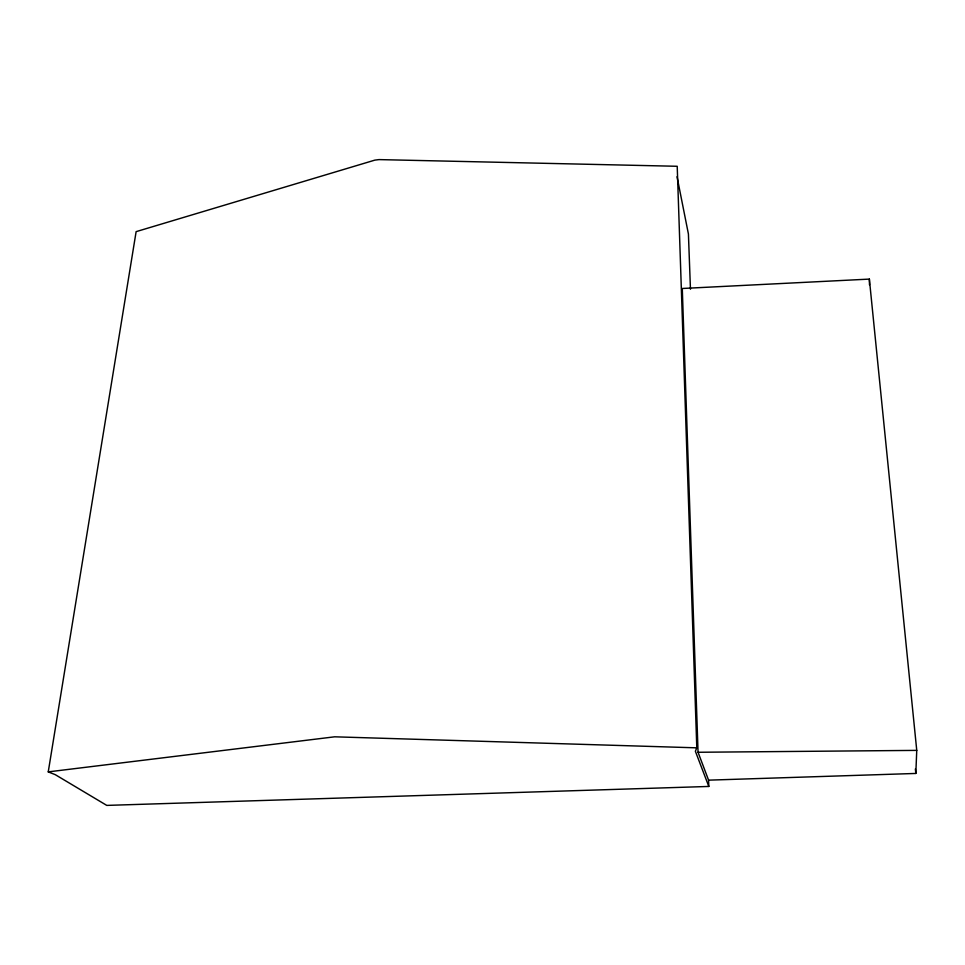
<?xml version="1.0" encoding="UTF-8"?>
<svg xmlns="http://www.w3.org/2000/svg" width="965" height="965" viewBox="0 0 965 965"><rect width="100%" height="100%" fill="white"/><g stroke="black" fill="none" stroke-linecap="round" stroke-linejoin="round"><path stroke-width="1.45" d="M708.563 780.154L915.821 773.448L916.75 750.384L869.356 279.102L682.279 288.487L698.057 752.266L708.563 780.154L708.805 786.451L106.777 805.401L55.307 774.69L48.25 771.879L136.125 231.648L374.842 160.13L379.04 159.599L677.213 166.282L696.802 747.839L695.379 751.265L708.805 786.451M48.25 771.879L334.662 736.814L696.802 747.839M698.057 752.266L916.75 750.384M677.032 176.716L688.419 234L690.457 289.223M915.375 768.948L915.821 773.448M869.356 279.102L869.501 284.904"/></g></svg>
